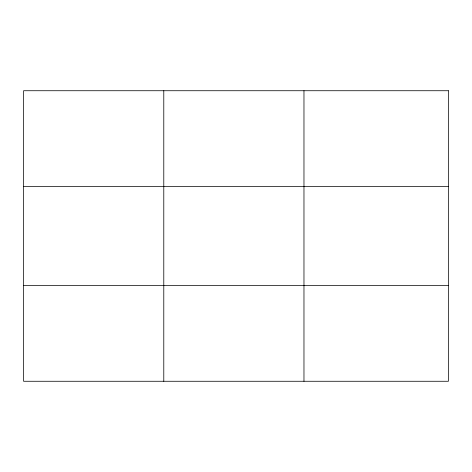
<?xml version="1.0" encoding="UTF-8"?>
<svg xmlns="http://www.w3.org/2000/svg" width="472" height="472" viewBox="0 0 472 472"><rect width="100%" height="100%" fill="white"/><g stroke="black" fill="none" stroke-linecap="round" stroke-linejoin="round"><path stroke-width="0.71" d="M163.784 90.73L163.784 381.27M303.968 90.73L303.968 381.27M23.6 186.611L448.4 186.611M23.6 285.389L448.4 285.389M448.4 90.73L448.4 381.27L23.6 381.27L23.6 90.73L448.4 90.73"/></g></svg>
